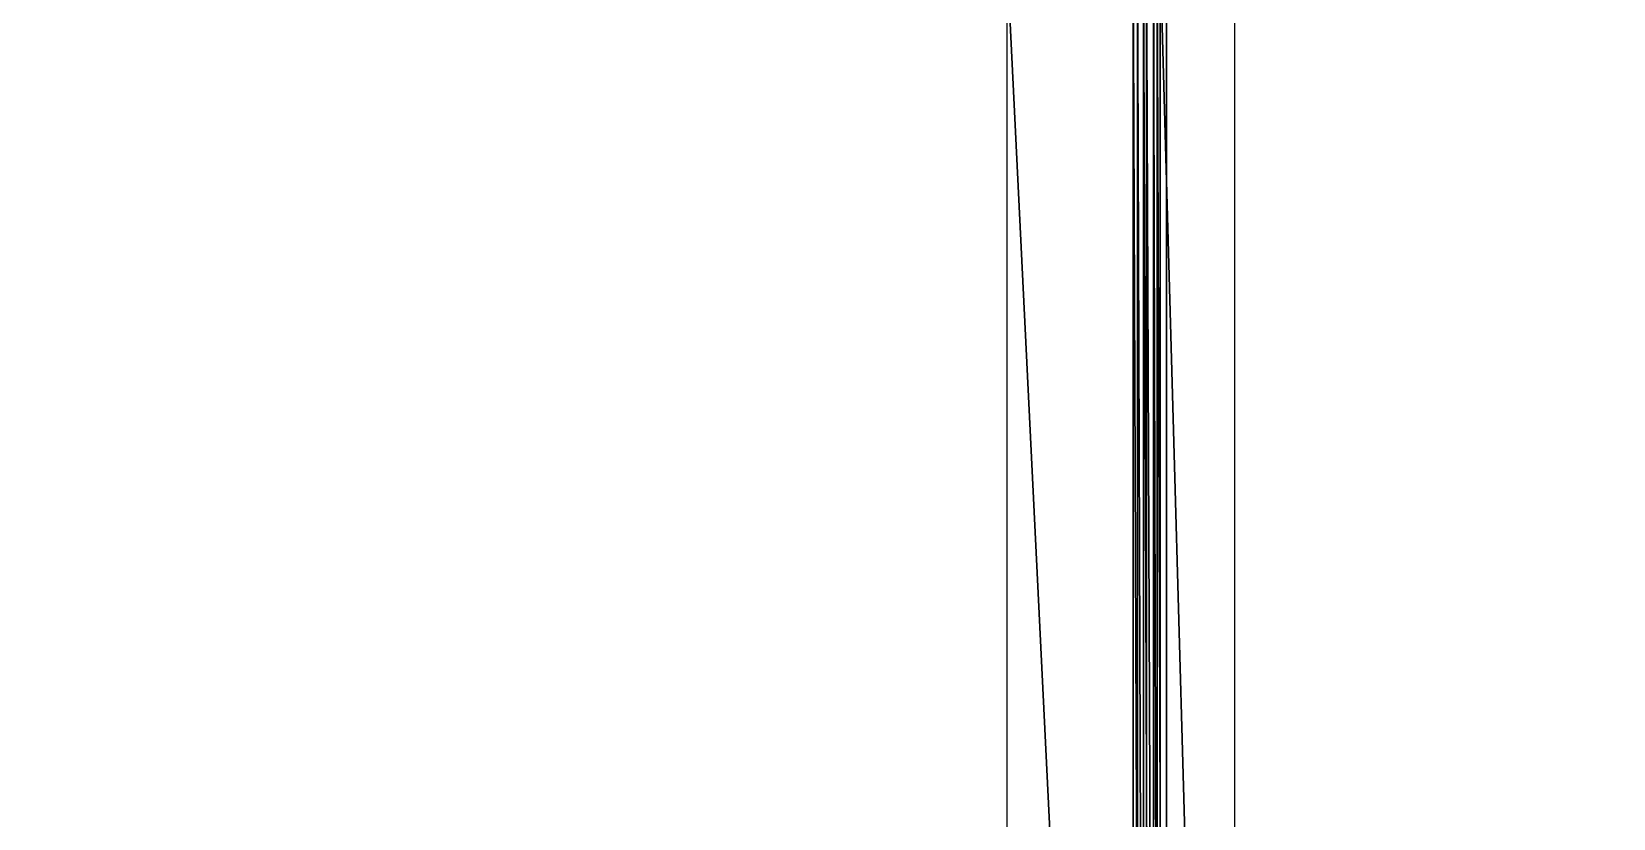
# Model space of a CAD drawing. Extents: x -508 to 86, y -225 to -3.
# Drawn here: x -194.88 to -149.45, y -62.38 to -39.79 of the extents above; entities that cross this region are included whole.
import ezdxf

# ---------------------------------------------------------------- set-up
doc = ezdxf.new("R2010")
doc.units = 0
doc.header["$MEASUREMENT"] = 0
doc.layers.get('0').update_dxf_attribs({"linetype": 'CONTINUOUS'})

msp = doc.modelspace()

# ---------------------------------------------------------------- linework, layer by layer
for points in [[(-56.735, -19.311, -12.591), (-325.08, -17.108, -7.264), (-325.08, -211.232, -7.264)], [(-56.735, -19.311, -12.591), (-325.08, -211.232, -7.264), (-56.735, -209.029, -12.591)], [(-163.123, -113.967, 146.837), (-163.123, -37.591, 146.837), (-166.873, -37.591, 145.626)], [(-163.123, -113.967, 146.837), (-166.873, -37.591, 145.626), (-166.873, -113.967, 145.626)], [(-163.244, -37.556, 146.894), (-163.244, -113.967, 146.894), (-162.944, -113.967, 146.909)], [(-163.244, -37.556, 146.894), (-162.944, -113.967, 146.909), (-162.945, -37.574, 146.909)], [(-163.123, -37.591, 146.837), (-162.859, -113.967, 146.886), (-162.857, -37.587, 146.885)], [(-163.123, -37.591, 146.837), (-163.123, -113.967, 146.837), (-162.859, -113.967, 146.886)], [(-162.945, -37.574, 146.909), (-162.944, -113.967, 146.909), (-162.665, -113.967, 146.871)], [(-162.945, -37.574, 146.909), (-162.665, -113.967, 146.871), (-162.66, -37.587, 146.873)], [(-162.857, -37.587, 146.885), (-162.859, -113.967, 146.886), (-162.556, -113.967, 146.882)], [(-162.857, -37.587, 146.885), (-162.556, -113.967, 146.882), (-162.552, -37.572, 146.885)], [(-162.66, -37.587, 146.873), (-162.665, -113.967, 146.871), (-162.468, -113.967, 146.797)], [(-162.66, -37.587, 146.873), (-162.468, -113.967, 146.797), (-162.468, -37.591, 146.797)], [(-162.552, -37.572, 146.885), (-162.556, -113.967, 146.882), (-162.291, -113.967, 146.836)], [(-162.552, -37.572, 146.885), (-162.291, -113.967, 146.836), (-162.291, -37.551, 146.836)], [(-162.468, -37.591, 146.797), (-162.468, -113.967, 146.797), (-160.322, -113.967, 145.229)], [(-162.468, -37.591, 146.797), (-160.322, -113.967, 145.229), (-160.322, -37.591, 145.229)]]:
    msp.add_3dface(points)
at = {"color": 250}
for points in [[(6.846, -19.245, 91.942), (-162.291, -37.551, 146.836), (-162.291, -113.967, 146.836)], [(6.846, -19.245, 91.942), (-162.291, -113.967, 146.836), (7.658, -113.967, 91.678)]]:
    msp.add_3dface(points, dxfattribs=at)
at = {"color": 250, "true_color": 0x393939}
for points in [[(-289.004, -28.367, 128.859), (-289.004, -113.967, 128.859), (-163.244, -113.967, 146.894)], [(-289.004, -28.367, 128.859), (-163.244, -113.967, 146.894), (-163.244, -37.556, 146.894)]]:
    msp.add_3dface(points, dxfattribs=at)

doc.saveas('drawing.dxf')
